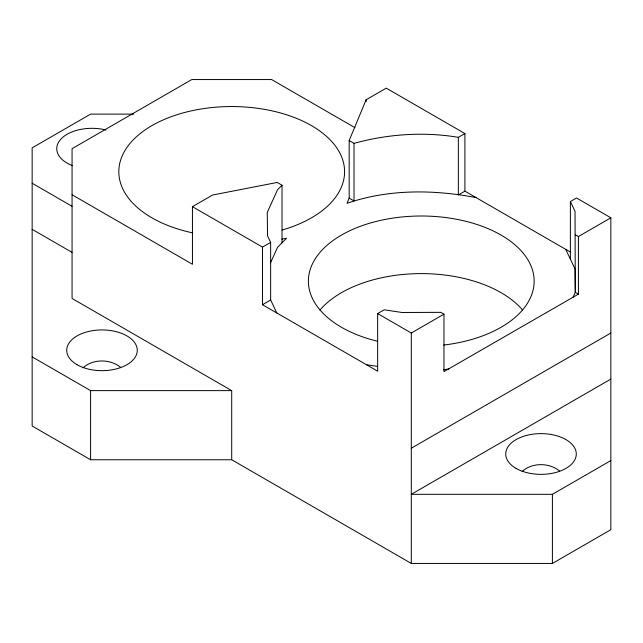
<?xml version="1.0" encoding="UTF-8"?>
<svg xmlns="http://www.w3.org/2000/svg" width="643" height="643" viewBox="0 0 643 643"><rect width="100%" height="100%" fill="white"/><g stroke="black" fill="none" stroke-linecap="round" stroke-linejoin="round"><path stroke-width="0.96" d="M570.719 252.241L464.905 191.156L464.905 133.551L386.258 88.147L366.1 99.786L349.173 140.552L349.173 198.124L347.035 203.317C388.276 189.026 433.607 189.46 476.101 197.618M270.55 262.778L277.519 247.386L286.521 238.256L281.883 239.156M573.066 297.227L575.284 292.332L575.035 211.33L570.381 201.548L576.53 197.996L610.85 217.808L610.85 529.695L552.401 563.445L411.295 563.445L231.705 459.753L90.599 459.753L32.15 426.012L32.15 147.866L90.599 114.124L133.8 114.124M83.132 367.796C92.938 358.706 110.162 358.89 120.458 367.193M522.148 471.488C531.946 462.397 549.17 462.582 559.466 470.877M72.064 194.765L192.442 264.273L192.442 206.668L212.6 195.022L277.237 182.451L282.02 185.216L277.519 189.781L267.271 212.415L267.512 235.804L270.647 242.395L270.647 300.008L276.82 312.988M192.442 206.668L262.489 247.105L270.647 242.395M349.173 140.552L354.02 143.349C387.689 134.057 423.809 131.534 458.346 137.337L464.905 133.551M262.489 247.105L262.489 304.71L270.647 300.008M464.905 191.156L458.346 194.942L458.346 137.337M262.489 304.71L377.65 371.196L377.65 313.591L384.201 309.805L401.955 312.482L440.833 312.345L443.967 314.154L443.967 371.598L578.419 294.14L578.419 236.536L610.85 217.808M377.65 313.591L411.295 333.018L443.967 314.154M411.295 448.227L610.85 333.018M610.85 379.105L411.295 494.314L552.401 494.314L610.85 460.573M443.389 369.805L448.87 368.937M32.15 356.881L90.599 390.623L231.705 390.623L231.705 459.753M366.454 364.734L377.296 366.365M575.284 234.727L578.419 236.536M354.992 127.7L271.611 79.555L191.791 79.555L72.064 148.686L72.064 298.456L231.705 390.623M578.419 294.14L575.284 292.332L575.035 268.935L565.727 249.363M349.173 198.124L354.02 200.921L354.02 143.349M32.15 183.247L72.064 206.29M32.15 229.334L72.064 252.377M570.381 201.548L570.381 259.153M552.401 494.314L552.401 563.445M411.295 333.018L411.295 563.445M366.1 99.786L366.1 101.771M282.02 185.216L282.02 242.821M90.599 390.623L90.599 459.753M192.675 232.879A112.887 65.176 0 0 1 138.8 134.7A112.887 65.176 0 0 1 316.911 128.978A112.887 65.176 0 0 1 282.237 230.001M320.045 309.942A112.887 65.176 0 0 1 421.278 273.605A112.887 65.176 0 0 1 522.502 309.942M377.095 341.152A112.887 65.176 0 0 1 336.755 237.974A112.887 65.176 0 0 1 519.038 248.592A112.887 65.176 0 0 1 443.815 345.034M72.426 165.621A35.277 20.367 0 0 1 61.029 138.952A35.277 20.367 0 0 1 105.991 129.982M516.064 468.393A35.277 20.367 0 0 0 575.083 459.263A35.277 20.367 0 0 0 531.874 434.322A35.277 20.367 0 0 0 516.064 468.393M77.047 364.702A35.277 20.367 0 0 0 136.067 355.571A35.277 20.367 0 0 0 92.865 330.631A35.277 20.367 0 0 0 77.047 364.702"/></g></svg>
